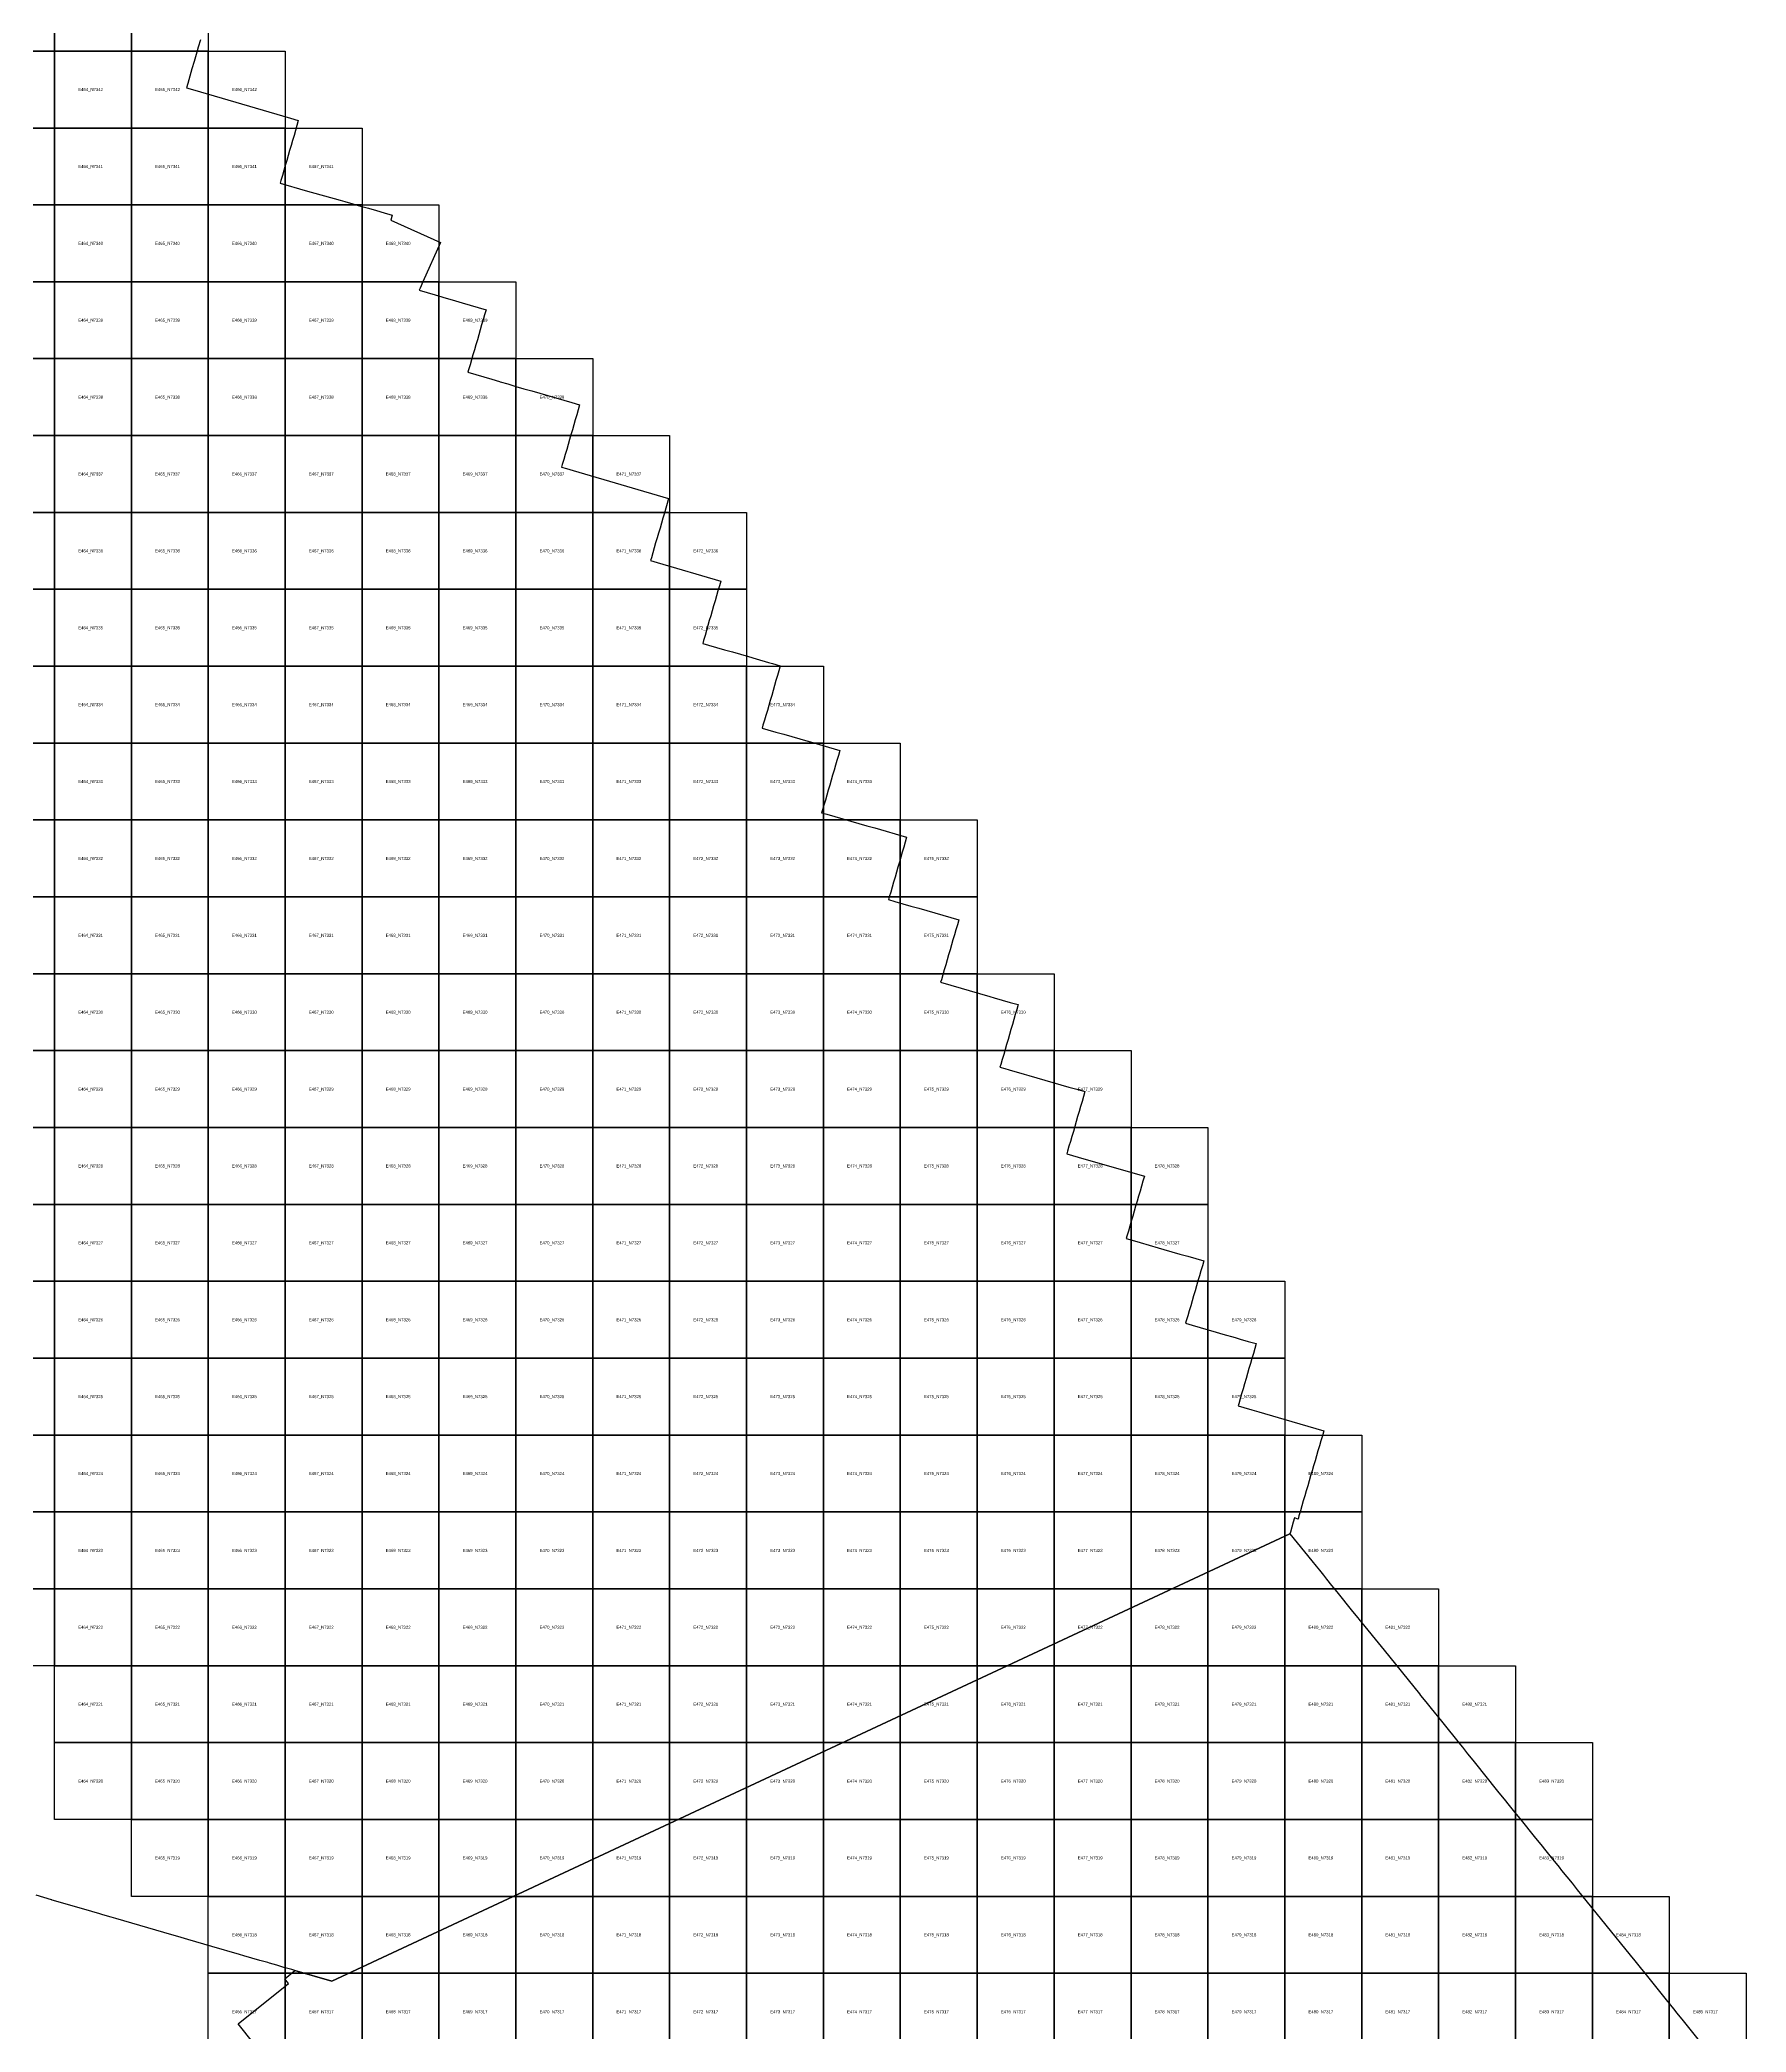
# Model space of a CAD drawing. Extents: x 325010 to 598009, y 7224244 to 7546188.
# Drawn here: x 463809 to 486000, y 7317234 to 7343147 of the extents above; entities that cross this region are included whole.
import ezdxf

# ---------------------------------------------------------------- set-up
doc = ezdxf.new("R2010")
doc.units = 0
for name, color, linetype in [('H', 7, 'Continuous'), ('I', 7, 'Continuous'), ('Limpopo_1', 7, 'Continuous')]:
    doc.layers.add(name, color=color, linetype=linetype)

msp = doc.modelspace()

# ---------------------------------------------------------------- linework, layer by layer
at = {"layer": 'H'}
msp.add_lwpolyline([(466593, 7317088), (466390, 7317342), (467044, 7317869), (466996, 7317929), (467127, 7318035), (467605, 7317896), (480066, 7323716), (480350, 7323365), (480406, 7323296), (480450, 7323241), (480502, 7323176), (480541, 7323128), (480609, 7323044), (480677, 7322959), (480745, 7322875), (480813, 7322791), (480881, 7322707), (480949, 7322623), (480963, 7322606), (481291, 7322203), (481750, 7321634), (481767, 7321614), (481835, 7321529), (481903, 7321445), (482040, 7321278), (482285, 7320972), (482310, 7320940), (482378, 7320856), (482446, 7320771), (482514, 7320687), (482581, 7320602), (482649, 7320518), (482716, 7320433), (482784, 7320349), (482852, 7320265), (482920, 7320181), (482988, 7320096), (483056, 7320012), (483124, 7319928), (483192, 7319844), (483260, 7319759), (483328, 7319675), (483395, 7319591), (483463, 7319506), (483567, 7319378), (483599, 7319338), (483668, 7319254), (483736, 7319170), (483803, 7319086), (483859, 7319016), (484490, 7318237), (484552, 7318161), (484620, 7318076), (484681, 7318001), (484892, 7317740), (484960, 7317656), (485000, 7317605), (485073, 7317514), (485095, 7317486), (485163, 7317402), (485706, 7316728)], dxfattribs=at)
at = {"layer": 'I'}
msp.add_lwpolyline([(465897, 7343148), (465870, 7343053), (465842, 7342958), (465815, 7342863), (465787, 7342768), (465760, 7342673), (465732, 7342578), (465716, 7342521), (465823, 7342491), (466964, 7342160), (467068, 7342129), (467171, 7342098), (467152, 7342034), (467133, 7341968), (467115, 7341903), (467096, 7341838), (467077, 7341773), (467058, 7341708), (467039, 7341643), (467020, 7341578), (467001, 7341513), (466982, 7341448), (466963, 7341382), (466945, 7341317), (466935, 7341283), (467260, 7341189), (467715, 7341060), (467775, 7341043), (467878, 7341014), (467981, 7340985), (468083, 7340956), (468187, 7340927), (468289, 7340898), (468392, 7340868), (468373, 7340803), (468373, 7340801), (469019, 7340512), (468790, 7339999), (468755, 7339919), (468742, 7339890), (468949, 7339829), (468992, 7339816), (469095, 7339786), (469141, 7339772), (469215, 7339750), (469302, 7339725), (469405, 7339695), (469509, 7339664), (469612, 7339634), (469593, 7339569), (469574, 7339504), (469555, 7339439), (469536, 7339374), (469518, 7339309), (469499, 7339244), (469480, 7339179), (469461, 7339114), (469442, 7339049), (469423, 7338984), (469404, 7338919), (469385, 7338854), (469377, 7338823), (469377, 7338823), (469481, 7338793), (469585, 7338762), (469688, 7338732), (469788, 7338702), (469794, 7338700), (469896, 7338671), (469999, 7338640), (470103, 7338609), (470207, 7338580), (470311, 7338550), (470414, 7338519), (470518, 7338489), (470622, 7338459), (470726, 7338429), (470829, 7338398), (470811, 7338334), (470792, 7338270), (470773, 7338205), (470755, 7338140), (470736, 7338076), (470717, 7338011), (470698, 7337947), (470679, 7337882), (470661, 7337817), (470642, 7337753), (470623, 7337688), (470604, 7337623), (470595, 7337590), (470660, 7337571), (470745, 7337546), (470817, 7337525), (471987, 7337182), (471968, 7337118), (471949, 7337054), (471931, 7336989), (471912, 7336925), (471893, 7336861), (471875, 7336797), (471856, 7336732), (471837, 7336668), (471818, 7336603), (471800, 7336539), (471781, 7336475), (471762, 7336410), (471751, 7336373), (471836, 7336348), (472665, 7336107), (472647, 7336044), (472628, 7335979), (472609, 7335915), (472591, 7335850), (472572, 7335786), (472553, 7335721), (472534, 7335657), (472516, 7335593), (472497, 7335528), (472478, 7335464), (472460, 7335400), (472441, 7335335), (472430, 7335297), (472505, 7335275), (472609, 7335245), (472713, 7335215), (472817, 7335186), (472920, 7335156), (473024, 7335126), (473124, 7335097), (473285, 7335050), (473336, 7335036), (473439, 7335006), (473421, 7334941), (473402, 7334877), (473383, 7334813), (473364, 7334748), (473346, 7334684), (473327, 7334619), (473308, 7334555), (473289, 7334490), (473271, 7334426), (473252, 7334361), (473233, 7334297), (473214, 7334232), (473204, 7334196), (473279, 7334174), (473383, 7334144), (473487, 7334114), (473590, 7334084), (473694, 7334054), (473798, 7334024), (473803, 7334023), (474213, 7333905), (474194, 7333840), (474176, 7333775), (474157, 7333711), (474138, 7333646), (474119, 7333581), (474100, 7333517), (474082, 7333452), (474063, 7333388), (474044, 7333323), (474025, 7333259), (474006, 7333194), (473988, 7333130), (473977, 7333094), (474044, 7333075), (474148, 7333045), (474252, 7333015), (474356, 7332986), (474459, 7332956), (474563, 7332926), (474667, 7332896), (475082, 7332777), (475063, 7332712), (475044, 7332647), (475025, 7332582), (475007, 7332517), (474988, 7332452), (474969, 7332387), (474950, 7332322), (474931, 7332258), (474912, 7332193), (474893, 7332128), (474875, 7332063), (474856, 7331999), (474846, 7331965), (474929, 7331941), (475033, 7331911), (475135, 7331881), (475138, 7331881), (475241, 7331852), (475345, 7331822), (475449, 7331792), (475551, 7331762), (475554, 7331761), (475657, 7331732), (475761, 7331702), (475742, 7331637), (475723, 7331572), (475704, 7331507), (475685, 7331442), (475666, 7331377), (475647, 7331312), (475628, 7331248), (475609, 7331183), (475590, 7331118), (475571, 7331053), (475553, 7330988), (475534, 7330923), (475524, 7330889), (476165, 7330704), (476221, 7330688), (476325, 7330658), (476429, 7330628), (476533, 7330598), (476514, 7330533), (476495, 7330468), (476476, 7330403), (476457, 7330339), (476439, 7330274), (476420, 7330209), (476401, 7330145), (476382, 7330080), (476363, 7330015), (476344, 7329951), (476326, 7329886), (476307, 7329821), (476296, 7329786), (476361, 7329767), (476416, 7329751), (476611, 7329695), (476673, 7329677), (476777, 7329647), (476881, 7329618), (476985, 7329587), (477089, 7329557), (477193, 7329527), (477297, 7329497), (477401, 7329467), (477382, 7329402), (477363, 7329338), (477344, 7329273), (477325, 7329208), (477306, 7329144), (477288, 7329079), (477269, 7329014), (477250, 7328950), (477231, 7328885), (477212, 7328820), (477193, 7328756), (477174, 7328691), (477165, 7328657), (477239, 7328636), (477312, 7328614), (478174, 7328366), (478155, 7328301), (478136, 7328236), (478117, 7328171), (478098, 7328106), (478079, 7328042), (478060, 7327977), (478042, 7327912), (478023, 7327847), (478004, 7327782), (477985, 7327717), (477966, 7327653), (477947, 7327588), (477938, 7327556), (478013, 7327535), (478117, 7327505), (478355, 7327436), (478428, 7327415), (478532, 7327385), (478636, 7327355), (478739, 7327325), (478843, 7327295), (478947, 7327265), (478928, 7327200), (478909, 7327135), (478890, 7327070), (478871, 7327005), (478852, 7326940), (478833, 7326875), (478814, 7326810), (478795, 7326745), (478776, 7326680), (478757, 7326615), (478738, 7326550), (478719, 7326485), (478710, 7326454), (478796, 7326430), (478900, 7326399), (479004, 7326369), (479108, 7326339), (479194, 7326314), (479355, 7326268), (479421, 7326249), (479525, 7326219), (479629, 7326189), (479610, 7326124), (479591, 7326059), (479572, 7325994), (479553, 7325929), (479534, 7325864), (479515, 7325799), (479496, 7325734), (479477, 7325668), (479458, 7325603), (479439, 7325538), (479420, 7325473), (479401, 7325408), (479392, 7325379), (479468, 7325357), (479572, 7325327), (479661, 7325301), (479916, 7325228), (479988, 7325207), (480092, 7325178), (480196, 7325147), (480300, 7325117), (480404, 7325087), (480508, 7325057), (480489, 7324992), (480470, 7324926), (480451, 7324861), (480431, 7324796), (480412, 7324731), (480393, 7324666), (480374, 7324600), (480355, 7324535), (480336, 7324470), (480317, 7324405), (480298, 7324340), (480279, 7324274), (480260, 7324209), (480241, 7324144), (480222, 7324079), (480203, 7324014), (480184, 7323949), (480172, 7323908), (480126, 7323922), (480111, 7323869), (480092, 7323804), (480073, 7323739), (480066, 7323716), (467605, 7317896), (467127, 7318035), (467127, 7318035), (467085, 7318047), (466981, 7318077), (466890, 7318104), (466797, 7318131), (466773, 7318138), (466669, 7318168), (466565, 7318198), (466461, 7318228), (466406, 7318244), (466044, 7318349), (465941, 7318380), (465837, 7318411), (465733, 7318441), (465603, 7318479), (465524, 7318501), (465420, 7318531), (465316, 7318561), (465212, 7318591), (465108, 7318622), (465004, 7318653), (464900, 7318683), (464796, 7318713), (464736, 7318730), (464630, 7318761), (464588, 7318773), (464484, 7318803), (464380, 7318833), (463968, 7318953), (463964, 7318955), (463959, 7318956), (463761, 7319014)], dxfattribs=at)
at = {"layer": 'Limpopo_1'}
for points in [[(463000, 7343000), (463000, 7344000), (464000, 7344000), (464000, 7343000)], [(464000, 7343000), (464000, 7344000), (465000, 7344000), (465000, 7343000)], [(465000, 7343000), (465000, 7344000), (466000, 7344000), (466000, 7343000)], [(463000, 7342000), (463000, 7343000), (464000, 7343000), (464000, 7342000)], [(464000, 7342000), (464000, 7343000), (465000, 7343000), (465000, 7342000)], [(465000, 7342000), (465000, 7343000), (466000, 7343000), (466000, 7342000)], [(466000, 7342000), (466000, 7343000), (467000, 7343000), (467000, 7342000)], [(463000, 7341000), (463000, 7342000), (464000, 7342000), (464000, 7341000)], [(464000, 7341000), (464000, 7342000), (465000, 7342000), (465000, 7341000)], [(465000, 7341000), (465000, 7342000), (466000, 7342000), (466000, 7341000)], [(466000, 7341000), (466000, 7342000), (467000, 7342000), (467000, 7341000)], [(467000, 7341000), (467000, 7342000), (468000, 7342000), (468000, 7341000)], [(463000, 7340000), (463000, 7341000), (464000, 7341000), (464000, 7340000)], [(464000, 7340000), (464000, 7341000), (465000, 7341000), (465000, 7340000)], [(465000, 7340000), (465000, 7341000), (466000, 7341000), (466000, 7340000)], [(466000, 7340000), (466000, 7341000), (467000, 7341000), (467000, 7340000)], [(467000, 7340000), (467000, 7341000), (468000, 7341000), (468000, 7340000)], [(468000, 7340000), (468000, 7341000), (469000, 7341000), (469000, 7340000)], [(463000, 7339000), (463000, 7340000), (464000, 7340000), (464000, 7339000)], [(464000, 7339000), (464000, 7340000), (465000, 7340000), (465000, 7339000)], [(465000, 7339000), (465000, 7340000), (466000, 7340000), (466000, 7339000)], [(466000, 7339000), (466000, 7340000), (467000, 7340000), (467000, 7339000)], [(467000, 7339000), (467000, 7340000), (468000, 7340000), (468000, 7339000)], [(468000, 7339000), (468000, 7340000), (469000, 7340000), (469000, 7339000)], [(469000, 7339000), (469000, 7340000), (470000, 7340000), (470000, 7339000)], [(463000, 7338000), (463000, 7339000), (464000, 7339000), (464000, 7338000)], [(464000, 7338000), (464000, 7339000), (465000, 7339000), (465000, 7338000)], [(465000, 7338000), (465000, 7339000), (466000, 7339000), (466000, 7338000)], [(466000, 7338000), (466000, 7339000), (467000, 7339000), (467000, 7338000)], [(467000, 7338000), (467000, 7339000), (468000, 7339000), (468000, 7338000)], [(468000, 7338000), (468000, 7339000), (469000, 7339000), (469000, 7338000)], [(469000, 7338000), (469000, 7339000), (470000, 7339000), (470000, 7338000)], [(470000, 7338000), (470000, 7339000), (471000, 7339000), (471000, 7338000)], [(463000, 7337000), (463000, 7338000), (464000, 7338000), (464000, 7337000)], [(464000, 7337000), (464000, 7338000), (465000, 7338000), (465000, 7337000)], [(465000, 7337000), (465000, 7338000), (466000, 7338000), (466000, 7337000)], [(466000, 7337000), (466000, 7338000), (467000, 7338000), (467000, 7337000)], [(467000, 7337000), (467000, 7338000), (468000, 7338000), (468000, 7337000)], [(468000, 7337000), (468000, 7338000), (469000, 7338000), (469000, 7337000)], [(469000, 7337000), (469000, 7338000), (470000, 7338000), (470000, 7337000)], [(470000, 7337000), (470000, 7338000), (471000, 7338000), (471000, 7337000)], [(471000, 7337000), (471000, 7338000), (472000, 7338000), (472000, 7337000)], [(463000, 7336000), (463000, 7337000), (464000, 7337000), (464000, 7336000)], [(464000, 7336000), (464000, 7337000), (465000, 7337000), (465000, 7336000)], [(465000, 7336000), (465000, 7337000), (466000, 7337000), (466000, 7336000)], [(466000, 7336000), (466000, 7337000), (467000, 7337000), (467000, 7336000)], [(467000, 7336000), (467000, 7337000), (468000, 7337000), (468000, 7336000)], [(468000, 7336000), (468000, 7337000), (469000, 7337000), (469000, 7336000)], [(469000, 7336000), (469000, 7337000), (470000, 7337000), (470000, 7336000)], [(470000, 7336000), (470000, 7337000), (471000, 7337000), (471000, 7336000)], [(471000, 7336000), (471000, 7337000), (472000, 7337000), (472000, 7336000)], [(472000, 7336000), (472000, 7337000), (473000, 7337000), (473000, 7336000)], [(463000, 7335000), (463000, 7336000), (464000, 7336000), (464000, 7335000)], [(464000, 7335000), (464000, 7336000), (465000, 7336000), (465000, 7335000)], [(465000, 7335000), (465000, 7336000), (466000, 7336000), (466000, 7335000)], [(466000, 7335000), (466000, 7336000), (467000, 7336000), (467000, 7335000)], [(467000, 7335000), (467000, 7336000), (468000, 7336000), (468000, 7335000)], [(468000, 7335000), (468000, 7336000), (469000, 7336000), (469000, 7335000)], [(469000, 7335000), (469000, 7336000), (470000, 7336000), (470000, 7335000)], [(470000, 7335000), (470000, 7336000), (471000, 7336000), (471000, 7335000)], [(471000, 7335000), (471000, 7336000), (472000, 7336000), (472000, 7335000)], [(472000, 7335000), (472000, 7336000), (473000, 7336000), (473000, 7335000)], [(463000, 7334000), (463000, 7335000), (464000, 7335000), (464000, 7334000)], [(464000, 7334000), (464000, 7335000), (465000, 7335000), (465000, 7334000)], [(465000, 7334000), (465000, 7335000), (466000, 7335000), (466000, 7334000)], [(466000, 7334000), (466000, 7335000), (467000, 7335000), (467000, 7334000)], [(467000, 7334000), (467000, 7335000), (468000, 7335000), (468000, 7334000)], [(468000, 7334000), (468000, 7335000), (469000, 7335000), (469000, 7334000)], [(469000, 7334000), (469000, 7335000), (470000, 7335000), (470000, 7334000)], [(470000, 7334000), (470000, 7335000), (471000, 7335000), (471000, 7334000)], [(471000, 7334000), (471000, 7335000), (472000, 7335000), (472000, 7334000)], [(472000, 7334000), (472000, 7335000), (473000, 7335000), (473000, 7334000)], [(473000, 7334000), (473000, 7335000), (474000, 7335000), (474000, 7334000)], [(463000, 7333000), (463000, 7334000), (464000, 7334000), (464000, 7333000)], [(464000, 7333000), (464000, 7334000), (465000, 7334000), (465000, 7333000)], [(465000, 7333000), (465000, 7334000), (466000, 7334000), (466000, 7333000)], [(466000, 7333000), (466000, 7334000), (467000, 7334000), (467000, 7333000)], [(467000, 7333000), (467000, 7334000), (468000, 7334000), (468000, 7333000)], [(468000, 7333000), (468000, 7334000), (469000, 7334000), (469000, 7333000)], [(469000, 7333000), (469000, 7334000), (470000, 7334000), (470000, 7333000)], [(470000, 7333000), (470000, 7334000), (471000, 7334000), (471000, 7333000)], [(471000, 7333000), (471000, 7334000), (472000, 7334000), (472000, 7333000)], [(472000, 7333000), (472000, 7334000), (473000, 7334000), (473000, 7333000)], [(473000, 7333000), (473000, 7334000), (474000, 7334000), (474000, 7333000)], [(474000, 7333000), (474000, 7334000), (475000, 7334000), (475000, 7333000)], [(463000, 7332000), (463000, 7333000), (464000, 7333000), (464000, 7332000)], [(464000, 7332000), (464000, 7333000), (465000, 7333000), (465000, 7332000)], [(465000, 7332000), (465000, 7333000), (466000, 7333000), (466000, 7332000)], [(466000, 7332000), (466000, 7333000), (467000, 7333000), (467000, 7332000)], [(467000, 7332000), (467000, 7333000), (468000, 7333000), (468000, 7332000)], [(468000, 7332000), (468000, 7333000), (469000, 7333000), (469000, 7332000)], [(469000, 7332000), (469000, 7333000), (470000, 7333000), (470000, 7332000)], [(470000, 7332000), (470000, 7333000), (471000, 7333000), (471000, 7332000)], [(471000, 7332000), (471000, 7333000), (472000, 7333000), (472000, 7332000)], [(472000, 7332000), (472000, 7333000), (473000, 7333000), (473000, 7332000)], [(473000, 7332000), (473000, 7333000), (474000, 7333000), (474000, 7332000)], [(474000, 7332000), (474000, 7333000), (475000, 7333000), (475000, 7332000)], [(475000, 7332000), (475000, 7333000), (476000, 7333000), (476000, 7332000)], [(463000, 7331000), (463000, 7332000), (464000, 7332000), (464000, 7331000)], [(464000, 7331000), (464000, 7332000), (465000, 7332000), (465000, 7331000)], [(465000, 7331000), (465000, 7332000), (466000, 7332000), (466000, 7331000)], [(466000, 7331000), (466000, 7332000), (467000, 7332000), (467000, 7331000)], [(467000, 7331000), (467000, 7332000), (468000, 7332000), (468000, 7331000)], [(468000, 7331000), (468000, 7332000), (469000, 7332000), (469000, 7331000)], [(469000, 7331000), (469000, 7332000), (470000, 7332000), (470000, 7331000)], [(470000, 7331000), (470000, 7332000), (471000, 7332000), (471000, 7331000)], [(471000, 7331000), (471000, 7332000), (472000, 7332000), (472000, 7331000)], [(472000, 7331000), (472000, 7332000), (473000, 7332000), (473000, 7331000)], [(473000, 7331000), (473000, 7332000), (474000, 7332000), (474000, 7331000)], [(474000, 7331000), (474000, 7332000), (475000, 7332000), (475000, 7331000)], [(475000, 7331000), (475000, 7332000), (476000, 7332000), (476000, 7331000)], [(463000, 7330000), (463000, 7331000), (464000, 7331000), (464000, 7330000)], [(464000, 7330000), (464000, 7331000), (465000, 7331000), (465000, 7330000)], [(465000, 7330000), (465000, 7331000), (466000, 7331000), (466000, 7330000)], [(466000, 7330000), (466000, 7331000), (467000, 7331000), (467000, 7330000)], [(467000, 7330000), (467000, 7331000), (468000, 7331000), (468000, 7330000)], [(468000, 7330000), (468000, 7331000), (469000, 7331000), (469000, 7330000)], [(469000, 7330000), (469000, 7331000), (470000, 7331000), (470000, 7330000)], [(470000, 7330000), (470000, 7331000), (471000, 7331000), (471000, 7330000)], [(471000, 7330000), (471000, 7331000), (472000, 7331000), (472000, 7330000)], [(472000, 7330000), (472000, 7331000), (473000, 7331000), (473000, 7330000)], [(473000, 7330000), (473000, 7331000), (474000, 7331000), (474000, 7330000)], [(474000, 7330000), (474000, 7331000), (475000, 7331000), (475000, 7330000)], [(475000, 7330000), (475000, 7331000), (476000, 7331000), (476000, 7330000)], [(476000, 7330000), (476000, 7331000), (477000, 7331000), (477000, 7330000)], [(463000, 7329000), (463000, 7330000), (464000, 7330000), (464000, 7329000)], [(464000, 7329000), (464000, 7330000), (465000, 7330000), (465000, 7329000)], [(465000, 7329000), (465000, 7330000), (466000, 7330000), (466000, 7329000)], [(466000, 7329000), (466000, 7330000), (467000, 7330000), (467000, 7329000)], [(467000, 7329000), (467000, 7330000), (468000, 7330000), (468000, 7329000)], [(468000, 7329000), (468000, 7330000), (469000, 7330000), (469000, 7329000)], [(469000, 7329000), (469000, 7330000), (470000, 7330000), (470000, 7329000)], [(470000, 7329000), (470000, 7330000), (471000, 7330000), (471000, 7329000)], [(471000, 7329000), (471000, 7330000), (472000, 7330000), (472000, 7329000)], [(472000, 7329000), (472000, 7330000), (473000, 7330000), (473000, 7329000)], [(473000, 7329000), (473000, 7330000), (474000, 7330000), (474000, 7329000)], [(474000, 7329000), (474000, 7330000), (475000, 7330000), (475000, 7329000)], [(475000, 7329000), (475000, 7330000), (476000, 7330000), (476000, 7329000)], [(476000, 7329000), (476000, 7330000), (477000, 7330000), (477000, 7329000)], [(477000, 7329000), (477000, 7330000), (478000, 7330000), (478000, 7329000)], [(463000, 7328000), (463000, 7329000), (464000, 7329000), (464000, 7328000)], [(464000, 7328000), (464000, 7329000), (465000, 7329000), (465000, 7328000)], [(465000, 7328000), (465000, 7329000), (466000, 7329000), (466000, 7328000)], [(466000, 7328000), (466000, 7329000), (467000, 7329000), (467000, 7328000)], [(467000, 7328000), (467000, 7329000), (468000, 7329000), (468000, 7328000)], [(468000, 7328000), (468000, 7329000), (469000, 7329000), (469000, 7328000)], [(469000, 7328000), (469000, 7329000), (470000, 7329000), (470000, 7328000)], [(470000, 7328000), (470000, 7329000), (471000, 7329000), (471000, 7328000)], [(471000, 7328000), (471000, 7329000), (472000, 7329000), (472000, 7328000)], [(472000, 7328000), (472000, 7329000), (473000, 7329000), (473000, 7328000)], [(473000, 7328000), (473000, 7329000), (474000, 7329000), (474000, 7328000)], [(474000, 7328000), (474000, 7329000), (475000, 7329000), (475000, 7328000)], [(475000, 7328000), (475000, 7329000), (476000, 7329000), (476000, 7328000)], [(476000, 7328000), (476000, 7329000), (477000, 7329000), (477000, 7328000)], [(477000, 7328000), (477000, 7329000), (478000, 7329000), (478000, 7328000)], [(478000, 7328000), (478000, 7329000), (479000, 7329000), (479000, 7328000)], [(463000, 7327000), (463000, 7328000), (464000, 7328000), (464000, 7327000)], [(464000, 7327000), (464000, 7328000), (465000, 7328000), (465000, 7327000)], [(465000, 7327000), (465000, 7328000), (466000, 7328000), (466000, 7327000)], [(466000, 7327000), (466000, 7328000), (467000, 7328000), (467000, 7327000)], [(467000, 7327000), (467000, 7328000), (468000, 7328000), (468000, 7327000)], [(468000, 7327000), (468000, 7328000), (469000, 7328000), (469000, 7327000)], [(469000, 7327000), (469000, 7328000), (470000, 7328000), (470000, 7327000)], [(470000, 7327000), (470000, 7328000), (471000, 7328000), (471000, 7327000)], [(471000, 7327000), (471000, 7328000), (472000, 7328000), (472000, 7327000)], [(472000, 7327000), (472000, 7328000), (473000, 7328000), (473000, 7327000)], [(473000, 7327000), (473000, 7328000), (474000, 7328000), (474000, 7327000)], [(474000, 7327000), (474000, 7328000), (475000, 7328000), (475000, 7327000)], [(475000, 7327000), (475000, 7328000), (476000, 7328000), (476000, 7327000)], [(476000, 7327000), (476000, 7328000), (477000, 7328000), (477000, 7327000)], [(477000, 7327000), (477000, 7328000), (478000, 7328000), (478000, 7327000)], [(478000, 7327000), (478000, 7328000), (479000, 7328000), (479000, 7327000)], [(463000, 7326000), (463000, 7327000), (464000, 7327000), (464000, 7326000)], [(464000, 7326000), (464000, 7327000), (465000, 7327000), (465000, 7326000)], [(465000, 7326000), (465000, 7327000), (466000, 7327000), (466000, 7326000)], [(466000, 7326000), (466000, 7327000), (467000, 7327000), (467000, 7326000)], [(467000, 7326000), (467000, 7327000), (468000, 7327000), (468000, 7326000)], [(468000, 7326000), (468000, 7327000), (469000, 7327000), (469000, 7326000)], [(469000, 7326000), (469000, 7327000), (470000, 7327000), (470000, 7326000)], [(470000, 7326000), (470000, 7327000), (471000, 7327000), (471000, 7326000)], [(471000, 7326000), (471000, 7327000), (472000, 7327000), (472000, 7326000)], [(472000, 7326000), (472000, 7327000), (473000, 7327000), (473000, 7326000)], [(473000, 7326000), (473000, 7327000), (474000, 7327000), (474000, 7326000)], [(474000, 7326000), (474000, 7327000), (475000, 7327000), (475000, 7326000)], [(475000, 7326000), (475000, 7327000), (476000, 7327000), (476000, 7326000)], [(476000, 7326000), (476000, 7327000), (477000, 7327000), (477000, 7326000)], [(477000, 7326000), (477000, 7327000), (478000, 7327000), (478000, 7326000)], [(478000, 7326000), (478000, 7327000), (479000, 7327000), (479000, 7326000)], [(479000, 7326000), (479000, 7327000), (480000, 7327000), (480000, 7326000)], [(463000, 7325000), (463000, 7326000), (464000, 7326000), (464000, 7325000)], [(464000, 7325000), (464000, 7326000), (465000, 7326000), (465000, 7325000)], [(465000, 7325000), (465000, 7326000), (466000, 7326000), (466000, 7325000)], [(466000, 7325000), (466000, 7326000), (467000, 7326000), (467000, 7325000)], [(467000, 7325000), (467000, 7326000), (468000, 7326000), (468000, 7325000)], [(468000, 7325000), (468000, 7326000), (469000, 7326000), (469000, 7325000)], [(469000, 7325000), (469000, 7326000), (470000, 7326000), (470000, 7325000)], [(470000, 7325000), (470000, 7326000), (471000, 7326000), (471000, 7325000)], [(471000, 7325000), (471000, 7326000), (472000, 7326000), (472000, 7325000)], [(472000, 7325000), (472000, 7326000), (473000, 7326000), (473000, 7325000)], [(473000, 7325000), (473000, 7326000), (474000, 7326000), (474000, 7325000)], [(474000, 7325000), (474000, 7326000), (475000, 7326000), (475000, 7325000)], [(475000, 7325000), (475000, 7326000), (476000, 7326000), (476000, 7325000)], [(476000, 7325000), (476000, 7326000), (477000, 7326000), (477000, 7325000)], [(477000, 7325000), (477000, 7326000), (478000, 7326000), (478000, 7325000)], [(478000, 7325000), (478000, 7326000), (479000, 7326000), (479000, 7325000)], [(479000, 7325000), (479000, 7326000), (480000, 7326000), (480000, 7325000)], [(463000, 7324000), (463000, 7325000), (464000, 7325000), (464000, 7324000)], [(464000, 7324000), (464000, 7325000), (465000, 7325000), (465000, 7324000)], [(465000, 7324000), (465000, 7325000), (466000, 7325000), (466000, 7324000)], [(466000, 7324000), (466000, 7325000), (467000, 7325000), (467000, 7324000)], [(467000, 7324000), (467000, 7325000), (468000, 7325000), (468000, 7324000)], [(468000, 7324000), (468000, 7325000), (469000, 7325000), (469000, 7324000)], [(469000, 7324000), (469000, 7325000), (470000, 7325000), (470000, 7324000)], [(470000, 7324000), (470000, 7325000), (471000, 7325000), (471000, 7324000)], [(471000, 7324000), (471000, 7325000), (472000, 7325000), (472000, 7324000)], [(472000, 7324000), (472000, 7325000), (473000, 7325000), (473000, 7324000)], [(473000, 7324000), (473000, 7325000), (474000, 7325000), (474000, 7324000)], [(474000, 7324000), (474000, 7325000), (475000, 7325000), (475000, 7324000)], [(475000, 7324000), (475000, 7325000), (476000, 7325000), (476000, 7324000)], [(476000, 7324000), (476000, 7325000), (477000, 7325000), (477000, 7324000)], [(477000, 7324000), (477000, 7325000), (478000, 7325000), (478000, 7324000)], [(478000, 7324000), (478000, 7325000), (479000, 7325000), (479000, 7324000)], [(479000, 7324000), (479000, 7325000), (480000, 7325000), (480000, 7324000)], [(480000, 7324000), (480000, 7325000), (481000, 7325000), (481000, 7324000)], [(463000, 7323000), (463000, 7324000), (464000, 7324000), (464000, 7323000)], [(464000, 7323000), (464000, 7324000), (465000, 7324000), (465000, 7323000)], [(465000, 7323000), (465000, 7324000), (466000, 7324000), (466000, 7323000)], [(466000, 7323000), (466000, 7324000), (467000, 7324000), (467000, 7323000)], [(467000, 7323000), (467000, 7324000), (468000, 7324000), (468000, 7323000)], [(468000, 7323000), (468000, 7324000), (469000, 7324000), (469000, 7323000)], [(469000, 7323000), (469000, 7324000), (470000, 7324000), (470000, 7323000)], [(470000, 7323000), (470000, 7324000), (471000, 7324000), (471000, 7323000)], [(471000, 7323000), (471000, 7324000), (472000, 7324000), (472000, 7323000)], [(472000, 7323000), (472000, 7324000), (473000, 7324000), (473000, 7323000)], [(473000, 7323000), (473000, 7324000), (474000, 7324000), (474000, 7323000)], [(474000, 7323000), (474000, 7324000), (475000, 7324000), (475000, 7323000)], [(475000, 7323000), (475000, 7324000), (476000, 7324000), (476000, 7323000)], [(476000, 7323000), (476000, 7324000), (477000, 7324000), (477000, 7323000)], [(477000, 7323000), (477000, 7324000), (478000, 7324000), (478000, 7323000)], [(478000, 7323000), (478000, 7324000), (479000, 7324000), (479000, 7323000)], [(479000, 7323000), (479000, 7324000), (480000, 7324000), (480000, 7323000)], [(480000, 7323000), (480000, 7324000), (481000, 7324000), (481000, 7323000)], [(463000, 7322000), (463000, 7323000), (464000, 7323000), (464000, 7322000)], [(464000, 7322000), (464000, 7323000), (465000, 7323000), (465000, 7322000)], [(465000, 7322000), (465000, 7323000), (466000, 7323000), (466000, 7322000)], [(466000, 7322000), (466000, 7323000), (467000, 7323000), (467000, 7322000)], [(467000, 7322000), (467000, 7323000), (468000, 7323000), (468000, 7322000)], [(468000, 7322000), (468000, 7323000), (469000, 7323000), (469000, 7322000)], [(469000, 7322000), (469000, 7323000), (470000, 7323000), (470000, 7322000)], [(470000, 7322000), (470000, 7323000), (471000, 7323000), (471000, 7322000)], [(471000, 7322000), (471000, 7323000), (472000, 7323000), (472000, 7322000)], [(472000, 7322000), (472000, 7323000), (473000, 7323000), (473000, 7322000)], [(473000, 7322000), (473000, 7323000), (474000, 7323000), (474000, 7322000)], [(474000, 7322000), (474000, 7323000), (475000, 7323000), (475000, 7322000)], [(475000, 7322000), (475000, 7323000), (476000, 7323000), (476000, 7322000)], [(476000, 7322000), (476000, 7323000), (477000, 7323000), (477000, 7322000)], [(477000, 7322000), (477000, 7323000), (478000, 7323000), (478000, 7322000)], [(478000, 7322000), (478000, 7323000), (479000, 7323000), (479000, 7322000)], [(479000, 7322000), (479000, 7323000), (480000, 7323000), (480000, 7322000)], [(480000, 7322000), (480000, 7323000), (481000, 7323000), (481000, 7322000)], [(481000, 7322000), (481000, 7323000), (482000, 7323000), (482000, 7322000)], [(464000, 7321000), (464000, 7322000), (465000, 7322000), (465000, 7321000)], [(465000, 7321000), (465000, 7322000), (466000, 7322000), (466000, 7321000)], [(466000, 7321000), (466000, 7322000), (467000, 7322000), (467000, 7321000)], [(467000, 7321000), (467000, 7322000), (468000, 7322000), (468000, 7321000)], [(468000, 7321000), (468000, 7322000), (469000, 7322000), (469000, 7321000)], [(469000, 7321000), (469000, 7322000), (470000, 7322000), (470000, 7321000)], [(470000, 7321000), (470000, 7322000), (471000, 7322000), (471000, 7321000)], [(471000, 7321000), (471000, 7322000), (472000, 7322000), (472000, 7321000)], [(472000, 7321000), (472000, 7322000), (473000, 7322000), (473000, 7321000)], [(473000, 7321000), (473000, 7322000), (474000, 7322000), (474000, 7321000)], [(474000, 7321000), (474000, 7322000), (475000, 7322000), (475000, 7321000)], [(475000, 7321000), (475000, 7322000), (476000, 7322000), (476000, 7321000)], [(476000, 7321000), (476000, 7322000), (477000, 7322000), (477000, 7321000)], [(477000, 7321000), (477000, 7322000), (478000, 7322000), (478000, 7321000)], [(478000, 7321000), (478000, 7322000), (479000, 7322000), (479000, 7321000)], [(479000, 7321000), (479000, 7322000), (480000, 7322000), (480000, 7321000)], [(480000, 7321000), (480000, 7322000), (481000, 7322000), (481000, 7321000)], [(481000, 7321000), (481000, 7322000), (482000, 7322000), (482000, 7321000)], [(482000, 7321000), (482000, 7322000), (483000, 7322000), (483000, 7321000)], [(464000, 7320000), (464000, 7321000), (465000, 7321000), (465000, 7320000)], [(465000, 7320000), (465000, 7321000), (466000, 7321000), (466000, 7320000)], [(466000, 7320000), (466000, 7321000), (467000, 7321000), (467000, 7320000)], [(467000, 7320000), (467000, 7321000), (468000, 7321000), (468000, 7320000)], [(468000, 7320000), (468000, 7321000), (469000, 7321000), (469000, 7320000)], [(469000, 7320000), (469000, 7321000), (470000, 7321000), (470000, 7320000)], [(470000, 7320000), (470000, 7321000), (471000, 7321000), (471000, 7320000)], [(471000, 7320000), (471000, 7321000), (472000, 7321000), (472000, 7320000)], [(472000, 7320000), (472000, 7321000), (473000, 7321000), (473000, 7320000)], [(473000, 7320000), (473000, 7321000), (474000, 7321000), (474000, 7320000)], [(474000, 7320000), (474000, 7321000), (475000, 7321000), (475000, 7320000)], [(475000, 7320000), (475000, 7321000), (476000, 7321000), (476000, 7320000)], [(476000, 7320000), (476000, 7321000), (477000, 7321000), (477000, 7320000)], [(477000, 7320000), (477000, 7321000), (478000, 7321000), (478000, 7320000)], [(478000, 7320000), (478000, 7321000), (479000, 7321000), (479000, 7320000)], [(479000, 7320000), (479000, 7321000), (480000, 7321000), (480000, 7320000)], [(480000, 7320000), (480000, 7321000), (481000, 7321000), (481000, 7320000)], [(481000, 7320000), (481000, 7321000), (482000, 7321000), (482000, 7320000)], [(482000, 7320000), (482000, 7321000), (483000, 7321000), (483000, 7320000)], [(483000, 7320000), (483000, 7321000), (484000, 7321000), (484000, 7320000)], [(465000, 7319000), (465000, 7320000), (466000, 7320000), (466000, 7319000)], [(466000, 7319000), (466000, 7320000), (467000, 7320000), (467000, 7319000)], [(467000, 7319000), (467000, 7320000), (468000, 7320000), (468000, 7319000)], [(468000, 7319000), (468000, 7320000), (469000, 7320000), (469000, 7319000)], [(469000, 7319000), (469000, 7320000), (470000, 7320000), (470000, 7319000)], [(470000, 7319000), (470000, 7320000), (471000, 7320000), (471000, 7319000)], [(471000, 7319000), (471000, 7320000), (472000, 7320000), (472000, 7319000)], [(472000, 7319000), (472000, 7320000), (473000, 7320000), (473000, 7319000)], [(473000, 7319000), (473000, 7320000), (474000, 7320000), (474000, 7319000)], [(474000, 7319000), (474000, 7320000), (475000, 7320000), (475000, 7319000)], [(475000, 7319000), (475000, 7320000), (476000, 7320000), (476000, 7319000)], [(476000, 7319000), (476000, 7320000), (477000, 7320000), (477000, 7319000)], [(477000, 7319000), (477000, 7320000), (478000, 7320000), (478000, 7319000)], [(478000, 7319000), (478000, 7320000), (479000, 7320000), (479000, 7319000)], [(479000, 7319000), (479000, 7320000), (480000, 7320000), (480000, 7319000)], [(480000, 7319000), (480000, 7320000), (481000, 7320000), (481000, 7319000)], [(481000, 7319000), (481000, 7320000), (482000, 7320000), (482000, 7319000)], [(482000, 7319000), (482000, 7320000), (483000, 7320000), (483000, 7319000)], [(483000, 7319000), (483000, 7320000), (484000, 7320000), (484000, 7319000)], [(466000, 7318000), (466000, 7319000), (467000, 7319000), (467000, 7318000)], [(467000, 7318000), (467000, 7319000), (468000, 7319000), (468000, 7318000)], [(468000, 7318000), (468000, 7319000), (469000, 7319000), (469000, 7318000)], [(469000, 7318000), (469000, 7319000), (470000, 7319000), (470000, 7318000)], [(470000, 7318000), (470000, 7319000), (471000, 7319000), (471000, 7318000)], [(471000, 7318000), (471000, 7319000), (472000, 7319000), (472000, 7318000)], [(472000, 7318000), (472000, 7319000), (473000, 7319000), (473000, 7318000)], [(473000, 7318000), (473000, 7319000), (474000, 7319000), (474000, 7318000)], [(474000, 7318000), (474000, 7319000), (475000, 7319000), (475000, 7318000)], [(475000, 7318000), (475000, 7319000), (476000, 7319000), (476000, 7318000)], [(476000, 7318000), (476000, 7319000), (477000, 7319000), (477000, 7318000)], [(477000, 7318000), (477000, 7319000), (478000, 7319000), (478000, 7318000)], [(478000, 7318000), (478000, 7319000), (479000, 7319000), (479000, 7318000)], [(479000, 7318000), (479000, 7319000), (480000, 7319000), (480000, 7318000)], [(480000, 7318000), (480000, 7319000), (481000, 7319000), (481000, 7318000)], [(481000, 7318000), (481000, 7319000), (482000, 7319000), (482000, 7318000)], [(482000, 7318000), (482000, 7319000), (483000, 7319000), (483000, 7318000)], [(483000, 7318000), (483000, 7319000), (484000, 7319000), (484000, 7318000)], [(484000, 7318000), (484000, 7319000), (485000, 7319000), (485000, 7318000)], [(466000, 7317000), (466000, 7318000), (467000, 7318000), (467000, 7317000)], [(467000, 7317000), (467000, 7318000), (468000, 7318000), (468000, 7317000)], [(468000, 7317000), (468000, 7318000), (469000, 7318000), (469000, 7317000)], [(469000, 7317000), (469000, 7318000), (470000, 7318000), (470000, 7317000)], [(470000, 7317000), (470000, 7318000), (471000, 7318000), (471000, 7317000)], [(471000, 7317000), (471000, 7318000), (472000, 7318000), (472000, 7317000)], [(472000, 7317000), (472000, 7318000), (473000, 7318000), (473000, 7317000)], [(473000, 7317000), (473000, 7318000), (474000, 7318000), (474000, 7317000)], [(474000, 7317000), (474000, 7318000), (475000, 7318000), (475000, 7317000)], [(475000, 7317000), (475000, 7318000), (476000, 7318000), (476000, 7317000)], [(476000, 7317000), (476000, 7318000), (477000, 7318000), (477000, 7317000)], [(477000, 7317000), (477000, 7318000), (478000, 7318000), (478000, 7317000)], [(478000, 7317000), (478000, 7318000), (479000, 7318000), (479000, 7317000)], [(479000, 7317000), (479000, 7318000), (480000, 7318000), (480000, 7317000)], [(480000, 7317000), (480000, 7318000), (481000, 7318000), (481000, 7317000)], [(481000, 7317000), (481000, 7318000), (482000, 7318000), (482000, 7317000)], [(482000, 7317000), (482000, 7318000), (483000, 7318000), (483000, 7317000)], [(483000, 7317000), (483000, 7318000), (484000, 7318000), (484000, 7317000)], [(484000, 7317000), (484000, 7318000), (485000, 7318000), (485000, 7317000)], [(485000, 7317000), (485000, 7318000), (486000, 7318000), (486000, 7317000)]]:
    msp.add_lwpolyline(points, close=True, dxfattribs=at)

# ---------------------------------------------------------------- texts
for s, p in [('E464_N7342', (464308, 7342480)), ('E465_N7342', (465308, 7342480)), ('E466_N7342', (466308, 7342480)), ('E464_N7341', (464308, 7341480)), ('E465_N7341', (465308, 7341480)), ('E466_N7341', (466308, 7341480)), ('E467_N7341', (467308, 7341480)), ('E464_N7340', (464308, 7340480)), ('E465_N7340', (465308, 7340480)), ('E466_N7340', (466308, 7340480)), ('E467_N7340', (467308, 7340480)), ('E468_N7340', (468308, 7340480)), ('E464_N7339', (464308, 7339480)), ('E465_N7339', (465308, 7339480)), ('E466_N7339', (466308, 7339480)), ('E467_N7339', (467308, 7339480)), ('E468_N7339', (468308, 7339480)), ('E469_N7339', (469308, 7339480)), ('E464_N7338', (464308, 7338480)), ('E465_N7338', (465308, 7338480)), ('E466_N7338', (466308, 7338480)), ('E467_N7338', (467308, 7338480)), ('E468_N7338', (468308, 7338480)), ('E469_N7338', (469308, 7338480)), ('E470_N7338', (470308, 7338480)), ('E464_N7337', (464308, 7337480)), ('E465_N7337', (465308, 7337480)), ('E466_N7337', (466308, 7337480)), ('E467_N7337', (467308, 7337480)), ('E468_N7337', (468308, 7337480)), ('E469_N7337', (469308, 7337480)), ('E470_N7337', (470308, 7337480)), ('E471_N7337', (471308, 7337480)), ('E464_N7336', (464308, 7336480)), ('E465_N7336', (465308, 7336480)), ('E466_N7336', (466308, 7336480)), ('E467_N7336', (467308, 7336480)), ('E468_N7336', (468308, 7336480)), ('E469_N7336', (469308, 7336480)), ('E470_N7336', (470308, 7336480)), ('E471_N7336', (471308, 7336480)), ('E472_N7336', (472308, 7336480)), ('E464_N7335', (464308, 7335480)), ('E465_N7335', (465308, 7335480)), ('E466_N7335', (466308, 7335480)), ('E467_N7335', (467308, 7335480)), ('E468_N7335', (468308, 7335480)), ('E469_N7335', (469308, 7335480)), ('E470_N7335', (470308, 7335480)), ('E471_N7335', (471308, 7335480)), ('E472_N7335', (472308, 7335480)), ('E464_N7334', (464308, 7334480)), ('E465_N7334', (465308, 7334480)), ('E466_N7334', (466308, 7334480)), ('E467_N7334', (467308, 7334480)), ('E468_N7334', (468308, 7334480)), ('E469_N7334', (469308, 7334480)), ('E470_N7334', (470308, 7334480)), ('E471_N7334', (471308, 7334480)), ('E472_N7334', (472308, 7334480)), ('E473_N7334', (473308, 7334480)), ('E464_N7333', (464308, 7333480)), ('E465_N7333', (465308, 7333480)), ('E466_N7333', (466308, 7333480)), ('E467_N7333', (467308, 7333480)), ('E468_N7333', (468308, 7333480)), ('E469_N7333', (469308, 7333480)), ('E470_N7333', (470308, 7333480)), ('E471_N7333', (471308, 7333480)), ('E472_N7333', (472308, 7333480)), ('E473_N7333', (473308, 7333480)), ('E474_N7333', (474308, 7333480)), ('E464_N7332', (464308, 7332480)), ('E465_N7332', (465308, 7332480)), ('E466_N7332', (466308, 7332480)), ('E467_N7332', (467308, 7332480)), ('E468_N7332', (468308, 7332480)), ('E469_N7332', (469308, 7332480)), ('E470_N7332', (470308, 7332480)), ('E471_N7332', (471308, 7332480)), ('E472_N7332', (472308, 7332480)), ('E473_N7332', (473308, 7332480)), ('E474_N7332', (474308, 7332480)), ('E475_N7332', (475308, 7332480)), ('E464_N7331', (464308, 7331480)), ('E465_N7331', (465308, 7331480)), ('E466_N7331', (466308, 7331480)), ('E467_N7331', (467308, 7331480)), ('E468_N7331', (468308, 7331480)), ('E469_N7331', (469308, 7331480)), ('E470_N7331', (470308, 7331480)), ('E471_N7331', (471308, 7331480)), ('E472_N7331', (472308, 7331480)), ('E473_N7331', (473308, 7331480)), ('E474_N7331', (474308, 7331480)), ('E475_N7331', (475308, 7331480)), ('E464_N7330', (464308, 7330480)), ('E465_N7330', (465308, 7330480)), ('E466_N7330', (466308, 7330480)), ('E467_N7330', (467308, 7330480)), ('E468_N7330', (468308, 7330480)), ('E469_N7330', (469308, 7330480)), ('E470_N7330', (470308, 7330480)), ('E471_N7330', (471308, 7330480)), ('E472_N7330', (472308, 7330480)), ('E473_N7330', (473308, 7330480)), ('E474_N7330', (474308, 7330480)), ('E475_N7330', (475308, 7330480)), ('E476_N7330', (476308, 7330480)), ('E464_N7329', (464308, 7329480)), ('E465_N7329', (465308, 7329480)), ('E466_N7329', (466308, 7329480)), ('E467_N7329', (467308, 7329480)), ('E468_N7329', (468308, 7329480)), ('E469_N7329', (469308, 7329480)), ('E470_N7329', (470308, 7329480)), ('E471_N7329', (471308, 7329480)), ('E472_N7329', (472308, 7329480)), ('E473_N7329', (473308, 7329480)), ('E474_N7329', (474308, 7329480)), ('E475_N7329', (475308, 7329480)), ('E476_N7329', (476308, 7329480)), ('E477_N7329', (477308, 7329480)), ('E464_N7328', (464308, 7328480)), ('E465_N7328', (465308, 7328480)), ('E466_N7328', (466308, 7328480)), ('E467_N7328', (467308, 7328480)), ('E468_N7328', (468308, 7328480)), ('E469_N7328', (469308, 7328480)), ('E470_N7328', (470308, 7328480)), ('E471_N7328', (471308, 7328480)), ('E472_N7328', (472308, 7328480)), ('E473_N7328', (473308, 7328480)), ('E474_N7328', (474308, 7328480)), ('E475_N7328', (475308, 7328480)), ('E476_N7328', (476308, 7328480)), ('E477_N7328', (477308, 7328480)), ('E478_N7328', (478308, 7328480)), ('E464_N7327', (464308, 7327480)), ('E465_N7327', (465308, 7327480)), ('E466_N7327', (466308, 7327480)), ('E467_N7327', (467308, 7327480)), ('E468_N7327', (468308, 7327480)), ('E469_N7327', (469308, 7327480)), ('E470_N7327', (470308, 7327480)), ('E471_N7327', (471308, 7327480)), ('E472_N7327', (472308, 7327480)), ('E473_N7327', (473308, 7327480)), ('E474_N7327', (474308, 7327480)), ('E475_N7327', (475308, 7327480)), ('E476_N7327', (476308, 7327480)), ('E477_N7327', (477308, 7327480)), ('E478_N7327', (478308, 7327480)), ('E464_N7326', (464308, 7326480)), ('E465_N7326', (465308, 7326480)), ('E466_N7326', (466308, 7326480)), ('E467_N7326', (467308, 7326480)), ('E468_N7326', (468308, 7326480)), ('E469_N7326', (469308, 7326480)), ('E470_N7326', (470308, 7326480)), ('E471_N7326', (471308, 7326480)), ('E472_N7326', (472308, 7326480)), ('E473_N7326', (473308, 7326480)), ('E474_N7326', (474308, 7326480)), ('E475_N7326', (475308, 7326480)), ('E476_N7326', (476308, 7326480)), ('E477_N7326', (477308, 7326480)), ('E478_N7326', (478308, 7326480)), ('E479_N7326', (479308, 7326480)), ('E464_N7325', (464308, 7325480)), ('E465_N7325', (465308, 7325480)), ('E466_N7325', (466308, 7325480)), ('E467_N7325', (467308, 7325480)), ('E468_N7325', (468308, 7325480)), ('E469_N7325', (469308, 7325480)), ('E470_N7325', (470308, 7325480)), ('E471_N7325', (471308, 7325480)), ('E472_N7325', (472308, 7325480)), ('E473_N7325', (473308, 7325480)), ('E474_N7325', (474308, 7325480)), ('E475_N7325', (475308, 7325480)), ('E476_N7325', (476308, 7325480)), ('E477_N7325', (477308, 7325480)), ('E478_N7325', (478308, 7325480)), ('E479_N7325', (479308, 7325480)), ('E464_N7324', (464308, 7324480)), ('E465_N7324', (465308, 7324480)), ('E466_N7324', (466308, 7324480)), ('E467_N7324', (467308, 7324480)), ('E468_N7324', (468308, 7324480)), ('E469_N7324', (469308, 7324480)), ('E470_N7324', (470308, 7324480)), ('E471_N7324', (471308, 7324480)), ('E472_N7324', (472308, 7324480)), ('E473_N7324', (473308, 7324480)), ('E474_N7324', (474308, 7324480)), ('E475_N7324', (475308, 7324480)), ('E476_N7324', (476308, 7324480)), ('E477_N7324', (477308, 7324480)), ('E478_N7324', (478308, 7324480)), ('E479_N7324', (479308, 7324480)), ('E480_N7324', (480308, 7324480)), ('E464_N7323', (464308, 7323480)), ('E465_N7323', (465308, 7323480)), ('E466_N7323', (466308, 7323480)), ('E467_N7323', (467308, 7323480)), ('E468_N7323', (468308, 7323480)), ('E469_N7323', (469308, 7323480)), ('E470_N7323', (470308, 7323480)), ('E471_N7323', (471308, 7323480)), ('E472_N7323', (472308, 7323480)), ('E473_N7323', (473308, 7323480)), ('E474_N7323', (474308, 7323480)), ('E475_N7323', (475308, 7323480)), ('E476_N7323', (476308, 7323480)), ('E477_N7323', (477308, 7323480)), ('E478_N7323', (478308, 7323480)), ('E479_N7323', (479308, 7323480)), ('E480_N7323', (480308, 7323480)), ('E464_N7322', (464308, 7322480)), ('E465_N7322', (465308, 7322480)), ('E466_N7322', (466308, 7322480)), ('E467_N7322', (467308, 7322480)), ('E468_N7322', (468308, 7322480)), ('E469_N7322', (469308, 7322480)), ('E470_N7322', (470308, 7322480)), ('E471_N7322', (471308, 7322480)), ('E472_N7322', (472308, 7322480)), ('E473_N7322', (473308, 7322480)), ('E474_N7322', (474308, 7322480)), ('E475_N7322', (475308, 7322480)), ('E476_N7322', (476308, 7322480)), ('E477_N7322', (477308, 7322480)), ('E478_N7322', (478308, 7322480)), ('E479_N7322', (479308, 7322480)), ('E480_N7322', (480308, 7322480)), ('E481_N7322', (481308, 7322480)), ('E464_N7321', (464308, 7321480)), ('E465_N7321', (465308, 7321480)), ('E466_N7321', (466308, 7321480)), ('E467_N7321', (467308, 7321480)), ('E468_N7321', (468308, 7321480)), ('E469_N7321', (469308, 7321480)), ('E470_N7321', (470308, 7321480)), ('E471_N7321', (471308, 7321480)), ('E472_N7321', (472308, 7321480)), ('E473_N7321', (473308, 7321480)), ('E474_N7321', (474308, 7321480)), ('E475_N7321', (475308, 7321480)), ('E476_N7321', (476308, 7321480)), ('E477_N7321', (477308, 7321480)), ('E478_N7321', (478308, 7321480)), ('E479_N7321', (479308, 7321480)), ('E480_N7321', (480308, 7321480)), ('E481_N7321', (481308, 7321480)), ('E482_N7321', (482308, 7321480)), ('E464_N7320', (464308, 7320480)), ('E465_N7320', (465308, 7320480)), ('E466_N7320', (466308, 7320480)), ('E467_N7320', (467308, 7320480)), ('E468_N7320', (468308, 7320480)), ('E469_N7320', (469308, 7320480)), ('E470_N7320', (470308, 7320480)), ('E471_N7320', (471308, 7320480)), ('E472_N7320', (472308, 7320480)), ('E473_N7320', (473308, 7320480)), ('E474_N7320', (474308, 7320480)), ('E475_N7320', (475308, 7320480)), ('E476_N7320', (476308, 7320480)), ('E477_N7320', (477308, 7320480)), ('E478_N7320', (478308, 7320480)), ('E479_N7320', (479308, 7320480)), ('E480_N7320', (480308, 7320480)), ('E481_N7320', (481308, 7320480)), ('E482_N7320', (482308, 7320480)), ('E483_N7320', (483308, 7320480)), ('E465_N7319', (465308, 7319480)), ('E466_N7319', (466308, 7319480)), ('E467_N7319', (467308, 7319480)), ('E468_N7319', (468308, 7319480)), ('E469_N7319', (469308, 7319480)), ('E470_N7319', (470308, 7319480)), ('E471_N7319', (471308, 7319480)), ('E472_N7319', (472308, 7319480)), ('E473_N7319', (473308, 7319480)), ('E474_N7319', (474308, 7319480)), ('E475_N7319', (475308, 7319480)), ('E476_N7319', (476308, 7319480)), ('E477_N7319', (477308, 7319480)), ('E478_N7319', (478308, 7319480)), ('E479_N7319', (479308, 7319480)), ('E480_N7319', (480308, 7319480)), ('E481_N7319', (481308, 7319480)), ('E482_N7319', (482308, 7319480)), ('E483_N7319', (483308, 7319480)), ('E466_N7318', (466308, 7318480)), ('E467_N7318', (467308, 7318480)), ('E468_N7318', (468308, 7318480)), ('E469_N7318', (469308, 7318480)), ('E470_N7318', (470308, 7318480)), ('E471_N7318', (471308, 7318480)), ('E472_N7318', (472308, 7318480)), ('E473_N7318', (473308, 7318480)), ('E474_N7318', (474308, 7318480)), ('E475_N7318', (475308, 7318480)), ('E476_N7318', (476308, 7318480)), ('E477_N7318', (477308, 7318480)), ('E478_N7318', (478308, 7318480)), ('E479_N7318', (479308, 7318480)), ('E480_N7318', (480308, 7318480)), ('E481_N7318', (481308, 7318480)), ('E482_N7318', (482308, 7318480)), ('E483_N7318', (483308, 7318480)), ('E484_N7318', (484308, 7318480)), ('E466_N7317', (466308, 7317480)), ('E467_N7317', (467308, 7317480)), ('E468_N7317', (468308, 7317480)), ('E469_N7317', (469308, 7317480)), ('E470_N7317', (470308, 7317480)), ('E471_N7317', (471308, 7317480)), ('E472_N7317', (472308, 7317480)), ('E473_N7317', (473308, 7317480)), ('E474_N7317', (474308, 7317480)), ('E475_N7317', (475308, 7317480)), ('E476_N7317', (476308, 7317480)), ('E477_N7317', (477308, 7317480)), ('E478_N7317', (478308, 7317480)), ('E479_N7317', (479308, 7317480)), ('E480_N7317', (480308, 7317480)), ('E481_N7317', (481308, 7317480)), ('E482_N7317', (482308, 7317480)), ('E483_N7317', (483308, 7317480)), ('E484_N7317', (484308, 7317480)), ('E485_N7317', (485308, 7317480))]:
    msp.add_text(s, height=40, dxfattribs=at).set_placement(p)

doc.saveas('drawing.dxf')
